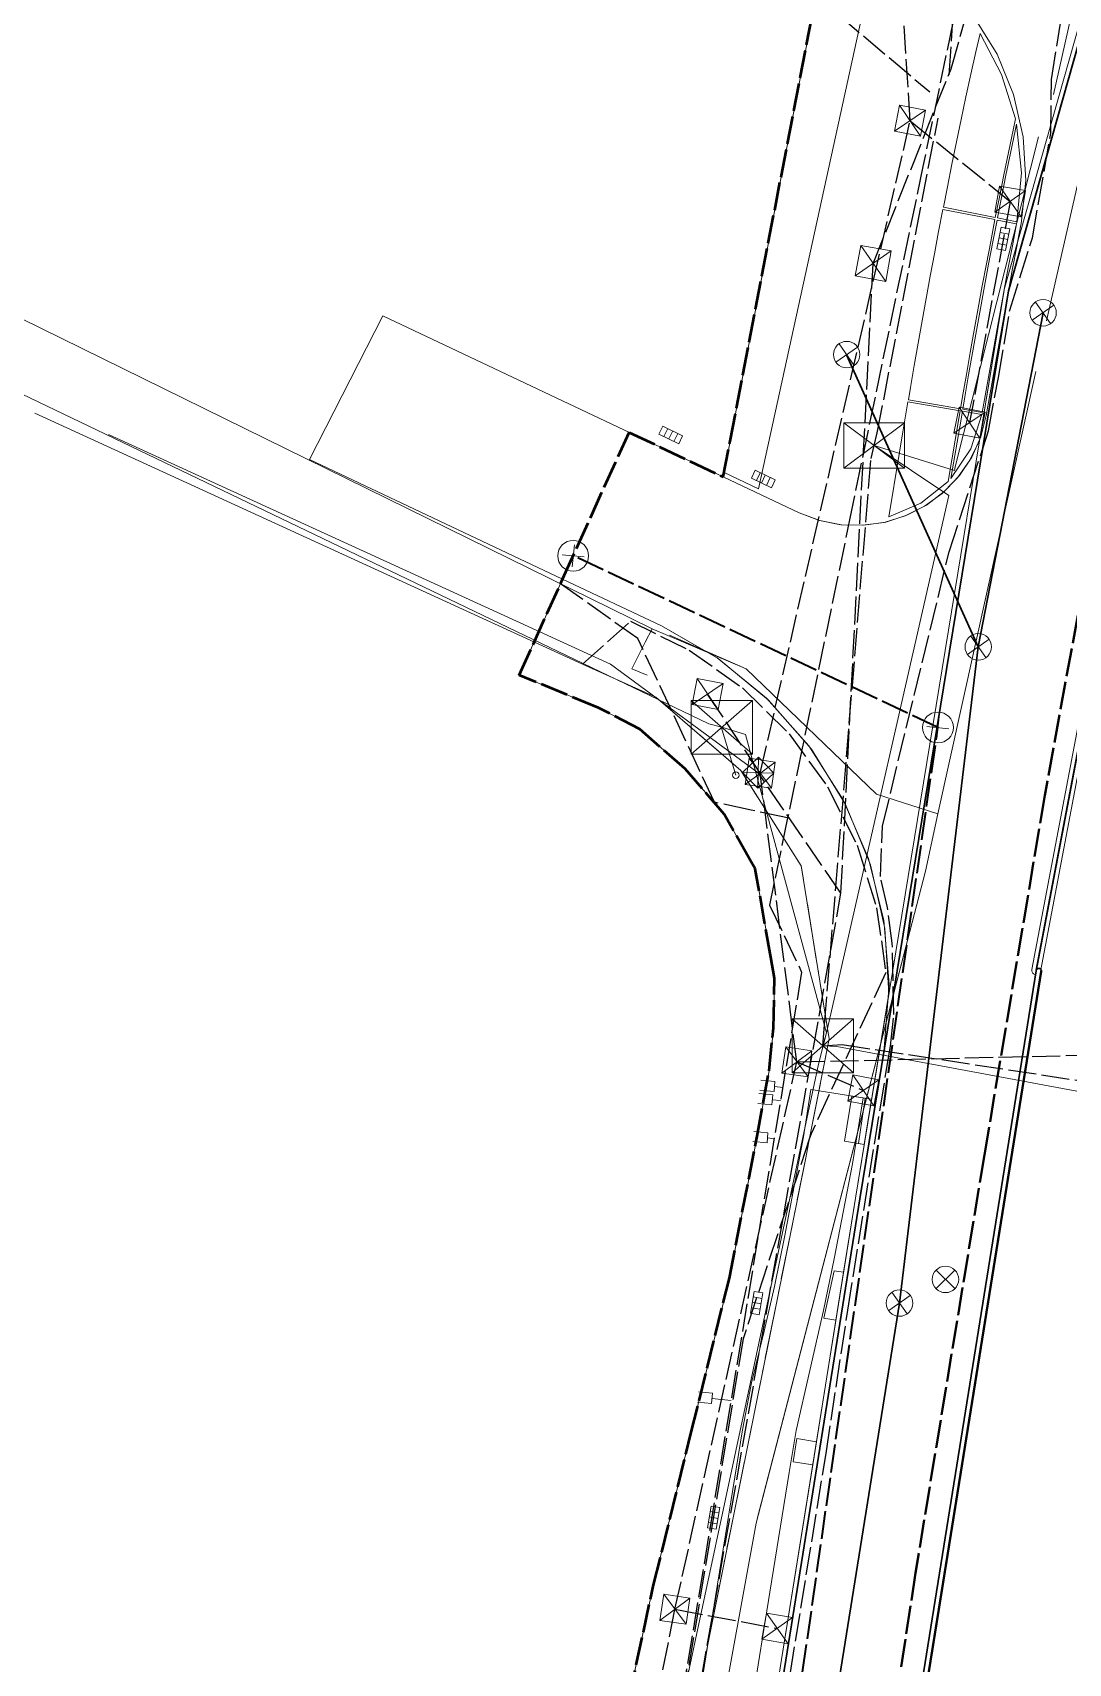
# Model space of a CAD drawing. Header units: metres. Extents: x 105014 to 106600, y 111320 to 118425.
# Drawn here: x 105813.7 to 105860.6, y 114476.4 to 114550.3 of the extents above; entities that cross this region are included whole.
import ezdxf

# ---------------------------------------------------------------- set-up
doc = ezdxf.new("R2010")
doc.units = ezdxf.units.M
doc.linetypes.add('DASHDOT', pattern=[3.556, 2.54, -0.508, 0, -0.508])
doc.linetypes.add('DASHED', pattern=[1.524, 1.27, -0.254])
for name, color, linetype, lineweight in [('00-BASE-LIMITE', 7, 'DASHED', 50), ('00-BASE-UE', 42, 'DASHED', 25), ('10-PAV-BOCACALLE', 9, 'CONTINUOUS', 13), ('10-PAV-CALZADA-BRT', 12, 'CONTINUOUS', 30), ('10-PAV-CALZADA-MIXTA', 8, 'CONTINUOUS', 30), ('10-PAV-CICLORUTA', 76, 'CONTINUOUS', 18), ('10-PAV-SARDINEL', 252, 'CONTINUOUS', 13), ('20-EP-ZONA-DURA', 253, 'CONTINUOUS', 13), ('20-EP-ZONA-VERDE', 84, 'CONTINUOUS', 13), ('30-RED-ENEL-NODOS', 11, 'CONTINUOUS', 13), ('30-RED-ENEL-PROY', 1, 'DASHED', 25), ('30-RED-ETB-CAMARA', 151, 'CONTINUOUS', 13), ('30-RED-ETB-EXIST', 145, 'CONTINUOUS', 13), ('30-RED-ETB-PROY', 5, 'DASHED', 25), ('30-RED-MOVISTAR-CAMARA', 141, 'CONTINUOUS', 13), ('30-RED-MOVISTAR-EXIST', 135, 'CONTINUOUS', 13), ('30-RED-MOVISTAR-PROY', 4, 'DASHED', 25), ('30-RED-VANTI-EXIST', 52, 'CONTINUOUS', 13), ('30-RED-VANTI-PROY', 2, 'DASHED', 25), ('30-RED-VANTI-RETIRO', 8, 'DASHDOT', 13), ('35-RH-ACUE-DOMICILIARIA', 152, 'CONTINUOUS', 9), ('35-RH-ACUE-MATRIZ-PJ', 150, 'DASHED', 40), ('35-RH-ACUE-MENOR-EXIST', 151, 'CONTINUOUS', 13), ('35-RH-ACUE-MENOR-PROY', 5, 'DASHED', 25), ('35-RH-PLUV-COLECTOR', 96, 'CONTINUOUS', 30), ('35-RH-PLUV-NODOS', 94, 'CONTINUOUS', 13), ('36-RH-SAN-COLECTOR-PROY', 6, 'DASHED', 35), ('36-RH-SAN-POZOS', 216, 'CONTINUOUS', 13)]:
    doc.layers.add(name, color=color, linetype=linetype, lineweight=lineweight)

# ---------------------------------------------------------------- blocks, each defined once
blk = doc.blocks.new('CAM_ETB_T_13')
for p, q in [((-1.375, -1.025), (1.375, 1.025)), ((-1.375, 1.025), (1.375, -1.025))]:
    blk.add_line(p, q)
blk.add_lwpolyline([(-1.375, -1.025), (1.375, -1.025), (1.375, 1.025), (-1.375, 1.025)], close=True)
blk = doc.blocks.new('CAM_ETB_T_14')
for p, q in [((-1.39, -1.22), (1.39, 1.22)), ((-1.39, 1.22), (1.39, -1.22))]:
    blk.add_line(p, q)
blk.add_lwpolyline([(-1.39, -1.22), (1.39, -1.22), (1.39, 1.22), (-1.39, 1.22)], close=True)
blk = doc.blocks.new('POSTE')
blk.add_circle((0, 0), 0.15)
blk = doc.blocks.new('CAJA_ENEL')
for p, q in [((-0.6, -0.6), (0.6, 0.6)), ((-0.6, 0.6), (0.6, -0.6))]:
    blk.add_line(p, q)
blk.add_lwpolyline([(-0.6, -0.6), (0.6, -0.6), (0.6, 0.6), (-0.6, 0.6)], close=True)
blk = doc.blocks.new('CAM_MOV_CS_276')
for p, q in [((-0.7, -0.7), (0.7, 0.7)), ((-0.7, 0.7), (0.7, -0.7))]:
    blk.add_line(p, q)
blk.add_lwpolyline([(-0.7, -0.7), (0.7, -0.7), (0.7, 0.7), (-0.7, 0.7)], close=True)
blk = doc.blocks.new('CAM_MOV_CS_275')
for p, q in [((-0.5, -0.5), (0.5, 0.5)), ((-0.5, 0.5), (0.5, -0.5))]:
    blk.add_line(p, q)
blk.add_lwpolyline([(-0.5, -0.5), (0.5, -0.5), (0.5, 0.5), (-0.5, 0.5)], close=True)
blk = doc.blocks.new('POZO_SAN')
for p, q in [((-0.5, 0), (0.5, 0)), ((0, -0.5), (0, 0.5))]:
    blk.add_line(p, q)
blk.add_circle((0, 0), 0.7)
blk = doc.blocks.new('SUMIDERO')
for p, q in [((-0.25, -0.2), (-0.25, 0.2)), ((0, -0.2), (0, 0.2)), ((0.25, -0.2), (0.25, 0.2))]:
    blk.add_line(p, q)
blk.add_lwpolyline([(-0.5, -0.2), (0.5, -0.2), (0.5, 0.2), (-0.5, 0.2)], close=True)
blk = doc.blocks.new('POZO_PLUV')
for p, q in [((-0.42, -0.42), (0.42, 0.42)), ((-0.42, 0.42), (0.42, -0.42))]:
    blk.add_line(p, q)
blk.add_circle((0, 0), 0.6)

msp = doc.modelspace()

# ---------------------------------------------------------------- linework, layer by layer
at = {"layer": '00-BASE-LIMITE'}
msp.add_lwpolyline([(105840.3841, 114473.3933), (105841.8189, 114480.0023), (105843.5113, 114486.8561), (105845.2501, 114493.8977), (105846.5119, 114500.3261), (105847.0465, 114503.2885), (105847.2477, 114505.2249), (105847.2951, 114507.4837), (105847.1259, 114508.4449), (105846.4233, 114512.4365), (105846.1971, 114512.8345), (105845.0125, 114514.9197), (105843.2461, 114516.9741), (105841.1875, 114518.7747), (105839.3187, 114519.7447), (105835.7301, 114521.2171), (105837.6965, 114525.5675), (105840.7037, 114532.2205), (105844.9707, 114530.2019), (105845.2825, 114531.8187), (105849.8377, 114555.4379)], dxfattribs=at)
at = {"layer": '00-BASE-UE'}
msp.add_lwpolyline([(105840.3841, 114473.3933), (105841.8189, 114480.0023), (105843.5113, 114486.8561), (105845.2501, 114493.8977), (105846.5119, 114500.3261), (105847.0465, 114503.2885), (105847.2477, 114505.2249), (105847.2951, 114507.4837), (105847.1259, 114508.4449), (105846.4233, 114512.4365), (105846.1971, 114512.8345), (105845.0125, 114514.9197), (105843.2461, 114516.9741), (105841.1875, 114518.7747), (105839.3187, 114519.7447), (105835.7301, 114521.2171), (105837.6965, 114525.5675), (105840.7037, 114532.2205), (105844.9707, 114530.2019), (105845.2825, 114531.8187), (105849.8377, 114555.4379)], dxfattribs=at)
at = {"layer": '10-PAV-BOCACALLE'}
msp.add_lwpolyline([(105870.668, 114583.7658), (105857.8906, 114538.636), (105858.0775, 114539.6381), (105858.2675, 114540.6405), (105858.458, 114541.6267), (105858.4659, 114541.6677), (105858.676, 114543.6314), (105858.5613, 114545.6031), (105858.1246, 114547.5292), (105857.378, 114549.3575), (105856.3416, 114551.0387)], dxfattribs=at)
msp.add_lwpolyline([(105826.2331, 114530.9905), (105829.5445, 114537.4999), (105844.9707, 114530.2019), (105848.4097, 114528.5749), (105849.3505, 114528.2228), (105850.3369, 114528.0327), (105851.3412, 114528.0097), (105852.3352, 114528.1546), (105853.2911, 114528.4634), (105854.1822, 114528.9272), (105854.9833, 114529.5333), (105855.6721, 114530.2645), (105856.2293, 114531.1004), (105856.6392, 114532.0175), (105856.8903, 114532.9901), (105857.8907, 114538.6363), (105851.1609, 114497.4894), (105852.2571, 114504.3237), (105852.4842, 114507.2095), (105852.2459, 114510.0945), (105851.5481, 114512.9039), (105850.409, 114515.5651), (105848.858, 114518.0094), (105846.9353, 114520.1734), (105844.6906, 114522.0012), (105842.1819, 114523.4455), (105837.6965, 114525.5675), (105826.2331, 114530.9905)], close=True, dxfattribs=at)
at = {"layer": '10-PAV-CALZADA-BRT'}
msp.add_lwpolyline([(105846.5286, 114425.6879), (105848.6005, 114440.4851), (105859.3951, 114507.7833), (105859.3967, 114507.805), (105859.3944, 114507.8267), (105859.3885, 114507.8476), (105859.3789, 114507.8672), (105859.3662, 114507.8849), (105859.3505, 114507.9001), (105859.3325, 114507.9123), (105859.3126, 114507.9212), (105859.2915, 114507.9265), (105859.2721, 114507.9282), (105859.2527, 114507.9268), (105859.2337, 114507.9225), (105859.2156, 114507.9152), (105859.1989, 114507.9053), (105859.1839, 114507.8929), (105859.171, 114507.8783), (105859.1605, 114507.8619), (105859.1527, 114507.8441), (105868.5159, 114557.1944)], dxfattribs=at)
at = {"layer": '10-PAV-CALZADA-MIXTA'}
for points in [[(105831.5633, 114324.6859), (105831.6605, 114325.6285), (105831.7549, 114326.5727), (105831.8467, 114327.5185), (105831.9361, 114328.4661), (105832.0233, 114329.4151), (105832.1083, 114330.3659), (105832.1919, 114331.3181), (105832.2737, 114332.2719), (105832.3541, 114333.2271), (105832.4333, 114334.1839), (105832.5119, 114335.1451), (105832.5895, 114336.1041), (105832.6665, 114337.0645), (105832.7433, 114338.0265), (105832.8197, 114338.9897), (105837.2827, 114395.1502), (105843.0214, 114446.7429), (105851.1609, 114497.4894), (105857.8907, 114538.6363), (105870.668, 114583.7658)], [(105868.5217, 114557.2237), (105859.1483, 114507.8229), (105848.4295, 114440.997), (105848.3537, 114440.5247), (105846.2805, 114425.7176), (105844.7991, 114410.8397), (105839.0501, 114338.4945), (105838.9735, 114337.5297), (105838.8965, 114336.5651), (105838.8191, 114335.6003), (105838.7411, 114334.6357), (105838.6623, 114333.6713), (105838.5823, 114332.7069), (105838.5013, 114331.7425), (105838.4185, 114330.7783), (105838.3341, 114329.8143), (105838.2477, 114328.8503), (105838.1591, 114327.8867), (105838.0683, 114326.9233), (105837.9747, 114325.9601), (105837.8785, 114324.9971)]]:
    msp.add_lwpolyline(points, dxfattribs=at)
at = {"layer": '10-PAV-CICLORUTA'}
for points in [[(105858.2113, 114546.4237), (105858.1011, 114545.9069), (105857.8903, 114544.8975), (105857.6839, 114543.8889), (105857.4817, 114542.8807), (105857.2997, 114541.9559), (105854.9449, 114542.4191), (105855.1277, 114543.3483), (105855.3317, 114544.3655), (105855.5399, 114545.3835), (105855.7529, 114546.4025), (105855.9705, 114547.4225), (105856.1929, 114548.4433), (105856.4205, 114549.4647), (105856.6101, 114550.2959), (105857.5839, 114548.4315), (105858.2113, 114546.4237)], [(105857.2805, 114541.8577), (105857.0889, 114540.8661), (105856.8981, 114539.8599), (105856.7107, 114538.8545), (105856.5265, 114537.8497), (105856.3455, 114536.8459), (105856.1671, 114535.8431), (105855.9915, 114534.8411), (105855.8183, 114533.8401), (105855.7245, 114533.2915), (105853.3589, 114533.6957), (105853.4531, 114534.2469), (105853.6271, 114535.2529), (105853.8037, 114536.2603), (105853.9831, 114537.2691), (105854.1653, 114538.2793), (105854.3507, 114539.2907), (105854.5395, 114540.3033), (105854.7317, 114541.3171), (105854.9255, 114542.3211), (105857.2805, 114541.8577)], [(105855.7077, 114533.1929), (105855.6475, 114532.8401), (105855.1655, 114529.9881), (105853.9287, 114529.0068), (105852.4731, 114528.3953), (105852.9443, 114531.2375), (105853.1119, 114532.2391), (105853.2815, 114533.2423), (105853.3421, 114533.5971), (105855.7077, 114533.1929)], [(105842.8057, 114452.9767), (105841.6041, 114445.4859), (105839.2345, 114445.8659), (105840.4043, 114453.1595), (105840.4361, 114453.3569), (105841.1011, 114457.5039), (105844.6243, 114479.4681), (105845.8395, 114487.0177), (105846.2593, 114489.1548), (105846.8268, 114491.4962), (105847.2983, 114493.5185), (105847.759, 114495.8324), (105848.6091, 114500.2961), (105848.9385, 114502.4447), (105851.3091, 114502.0643), (105850.8239, 114499.0697), (105849.9978, 114494.7662), (105849.5144, 114492.4331), (105848.2718, 114486.9875), (105847.9557, 114485.0835), (105847.0859, 114479.6611), (105846.2876, 114474.6843), (105843.4709, 114457.1239), (105842.8057, 114452.9767)]]:
    msp.add_lwpolyline(points, close=True, dxfattribs=at)
at = {"layer": '10-PAV-SARDINEL'}
for points in [[(105831.3644, 114324.7068), (105831.4616, 114325.6487), (105831.5559, 114326.5923), (105831.6476, 114327.5376), (105831.737, 114328.4847), (105831.8241, 114329.4332), (105831.9091, 114330.3836), (105831.9927, 114331.3354), (105832.0744, 114332.2889), (105832.1548, 114333.2438), (105832.234, 114334.2003), (105832.3126, 114335.1613), (105832.3902, 114336.1202), (105832.4671, 114337.0805), (105832.5439, 114338.0424), (105832.6203, 114339.0055), (105837.0833, 114395.166), (105837.0839, 114395.1723), (105842.8226, 114446.765), (105842.8239, 114446.7746), (105850.9635, 114497.5214), (105857.6935, 114538.6698), (105857.6983, 114538.6908), (105870.4756, 114583.8203)], [(105870.668, 114583.7658), (105857.8907, 114538.6363), (105851.1609, 114497.4894), (105843.0214, 114446.7429), (105837.2827, 114395.1502), (105832.8197, 114338.9897), (105832.7433, 114338.0265), (105832.6665, 114337.0645), (105832.5895, 114336.1041), (105832.5119, 114335.1451), (105832.4333, 114334.1839), (105832.3541, 114333.2271), (105832.2737, 114332.2719), (105832.1919, 114331.3181), (105832.1083, 114330.3659), (105832.0233, 114329.4151), (105831.9361, 114328.4661), (105831.8467, 114327.5185), (105831.7549, 114326.5727), (105831.6605, 114325.6285), (105831.5633, 114324.6859)], [(105846.4816, 114427.3668), (105846.6901, 114429.0151), (105846.9059, 114430.6624), (105847.129, 114432.3087), (105847.3594, 114433.954), (105847.597, 114435.5983), (105847.842, 114437.2416), (105848.0942, 114438.8837), (105848.3537, 114440.5247), (105848.4295, 114440.997), (105859.1483, 114507.8229), (105868.5217, 114557.2237)], [(105868.7166, 114557.1778), (105859.3455, 114507.7891), (105848.627, 114440.9653), (105848.5512, 114440.4933), (105848.2918, 114438.8529), (105848.0398, 114437.2117), (105847.7949, 114435.5693), (105847.5574, 114433.9259), (105847.3272, 114432.2815), (105847.1042, 114430.636), (105846.8885, 114428.9896), (105846.6802, 114427.3422)], [(105868.5159, 114557.1944), (105859.1527, 114507.8441), (105859.1483, 114507.8229), (105859.1483, 114507.8229), (105859.1194, 114507.647), (105859.0843, 114507.6562), (105859.0527, 114507.6709), (105859.0241, 114507.6909), (105858.9995, 114507.7155), (105858.9795, 114507.7441), (105858.9648, 114507.7757), (105858.9557, 114507.8094), (105858.9527, 114507.8441), (105858.956, 114507.8801), (105868.3196, 114557.2325)], [(105848.627, 114440.9653), (105859.3455, 114507.7891), (105859.3641, 114507.887), (105859.3662, 114507.8849), (105859.3789, 114507.8672), (105859.3885, 114507.8476), (105859.3944, 114507.8267), (105859.3967, 114507.805), (105859.3951, 114507.7833), (105848.6005, 114440.4851)]]:
    msp.add_lwpolyline(points, dxfattribs=at)
at = {"layer": '20-EP-ZONA-DURA'}
for points in [[(105856.3416, 114551.0387), (105857.378, 114549.3575), (105858.1246, 114547.5292), (105858.5613, 114545.6031), (105858.676, 114543.6314), (105858.4659, 114541.6677), (105858.4659, 114541.6677), (105858.458, 114541.6267), (105858.3044, 114540.8316), (105857.6974, 114538.691), (105857.8809, 114539.6751), (105858.0711, 114540.6781), (105858.2617, 114541.6647), (105857.3785, 114541.8385), (105857.1871, 114540.8473), (105856.9963, 114539.8415), (105856.8091, 114538.8363), (105856.6249, 114537.8319), (105856.4439, 114536.8283), (105856.2657, 114535.8257), (105856.0901, 114534.8239), (105855.9169, 114533.8231), (105855.8231, 114533.2745), (105856.7107, 114533.1229), (105857.6937, 114538.671), (105856.5791, 114531.8562), (105856.1519, 114530.9661), (105855.5845, 114530.1581), (105854.8922, 114529.4541), (105854.0939, 114528.8732), (105853.2111, 114528.4311), (105852.2678, 114528.1397), (105851.2894, 114528.007), (105850.3026, 114528.0366), (105849.3339, 114528.2276), (105848.4097, 114528.5749), (105844.9707, 114530.2019), (105845.0098, 114530.4047), (105846.5675, 114529.6677), (105851.9973, 114554.4559)], [(105840.3841, 114473.3933), (105841.8189, 114480.0023), (105843.5113, 114486.8561), (105845.2501, 114493.8977), (105846.5119, 114500.3261), (105847.0465, 114503.2885), (105847.2477, 114505.2249), (105847.2951, 114507.4837), (105847.1259, 114508.4449), (105846.4233, 114512.4365), (105846.1971, 114512.8345), (105845.0125, 114514.9197), (105843.2461, 114516.9741), (105841.1875, 114518.7747), (105839.3187, 114519.7447), (105835.7301, 114521.2171), (105837.6965, 114525.5675), (105842.1819, 114523.4455), (105844.7399, 114521.9669), (105847.0216, 114520.0898), (105848.9655, 114517.8647), (105850.5191, 114515.3516), (105851.6407, 114512.6181), (105852.3, 114509.738), (105852.4792, 114506.7889), (105852.4792, 114506.7889), (105850.9635, 114497.5214), (105850.4247, 114494.1621), (105849.9973, 114494.2307), (105849.5337, 114492.0769), (105850.0763, 114491.9899), (105849.1925, 114486.4797), (105848.3037, 114486.6223), (105848.1365, 114485.5793), (105849.0251, 114485.4369), (105845.0817, 114460.8503)]]:
    msp.add_lwpolyline(points, dxfattribs=at)
for points in [[(105854.9449, 114542.4191), (105857.2997, 114541.9559), (105857.4817, 114542.8807), (105857.6839, 114543.8889), (105857.8903, 114544.8975), (105858.1011, 114545.9069), (105858.2113, 114546.4237), (105857.584, 114548.4314), (105856.6101, 114550.2959), (105856.4205, 114549.4647), (105856.1929, 114548.4433), (105855.9705, 114547.4225), (105855.7529, 114546.4025), (105855.5399, 114545.3835), (105855.3317, 114544.3655), (105855.1277, 114543.3483), (105854.9449, 114542.4191)], [(105857.5797, 114542.8611), (105857.3979, 114541.9365), (105858.2803, 114541.7629), (105858.4794, 114543.9722), (105858.2615, 114546.1797), (105858.1989, 114545.8861), (105857.9883, 114544.8773), (105857.7819, 114543.8689), (105857.5797, 114542.8611)], [(105857.2805, 114541.8577), (105854.9255, 114542.3211), (105854.7317, 114541.3171), (105854.5395, 114540.3033), (105854.3507, 114539.2907), (105854.1653, 114538.2793), (105853.9831, 114537.2691), (105853.8037, 114536.2603), (105853.6271, 114535.2529), (105853.4531, 114534.2469), (105853.3589, 114533.6957), (105855.7245, 114533.2915), (105855.8183, 114533.8401), (105855.9915, 114534.8411), (105856.1671, 114535.8431), (105856.3455, 114536.8459), (105856.5265, 114537.8497), (105856.7107, 114538.8545), (105856.8981, 114539.8599), (105857.0889, 114540.8661), (105857.2805, 114541.8577)], [(105855.7077, 114533.1929), (105853.3421, 114533.5971), (105853.2815, 114533.2423), (105853.1119, 114532.2391), (105852.9443, 114531.2375), (105852.4731, 114528.3953), (105853.9287, 114529.0068), (105855.1655, 114529.9881), (105855.6475, 114532.8401), (105855.7077, 114533.1929)], [(105855.7461, 114532.8235), (105855.2895, 114530.1217), (105856.1972, 114531.4736), (105856.6933, 114533.0245), (105855.8063, 114533.1761), (105855.7461, 114532.8235)], [(105850.4655, 114500.0995), (105851.3543, 114499.9571), (105851.6827, 114502.0045), (105851.4079, 114502.0485), (105850.7939, 114502.1471), (105850.4655, 114500.0995)]]:
    msp.add_lwpolyline(points, close=True, dxfattribs=at)
at = {"layer": '20-EP-ZONA-VERDE'}
for points in [[(105851.9973, 114554.4559), (105846.5675, 114529.6677), (105845.0097, 114530.4047), (105849.8453, 114555.4777), (105851.9973, 114554.4559)], [(105858.2803, 114541.7629), (105857.3979, 114541.9365), (105857.5797, 114542.8611), (105857.7819, 114543.8689), (105857.9883, 114544.8773), (105858.1989, 114545.8861), (105858.2615, 114546.1797), (105858.4794, 114543.9723), (105858.2803, 114541.7629)], [(105858.2617, 114541.6647), (105858.0711, 114540.6781), (105857.8809, 114539.6751), (105857.6939, 114538.6721), (105856.7107, 114533.1229), (105855.8231, 114533.2745), (105855.9169, 114533.8231), (105856.0901, 114534.8239), (105856.2657, 114535.8257), (105856.4439, 114536.8283), (105856.6249, 114537.8319), (105856.8091, 114538.8363), (105856.9963, 114539.8415), (105857.1871, 114540.8473), (105857.3785, 114541.8385), (105858.2617, 114541.6647)], [(105856.6933, 114533.0245), (105856.1972, 114531.4737), (105855.2895, 114530.1217), (105855.7461, 114532.8235), (105855.8063, 114533.1761), (105856.6933, 114533.0245)], [(105851.6827, 114502.0045), (105851.3543, 114499.9571), (105851.0955, 114500.0017), (105851.4079, 114502.0485), (105851.6827, 114502.0045)], [(105850.4247, 114494.1621), (105850.0763, 114491.9899), (105849.5337, 114492.0769), (105849.9973, 114494.2307), (105850.4247, 114494.1621)], [(105849.1925, 114486.4797), (105849.0251, 114485.4369), (105848.1365, 114485.5793), (105848.3037, 114486.6223), (105849.1925, 114486.4797)]]:
    msp.add_lwpolyline(points, close=True, dxfattribs=at)
at = {"layer": '30-RED-ENEL-PROY'}
for points in [[(105853.4403, 114546.3373), (105852.2581, 114565.2139)], [(105846.6483, 114516.7749), (105853.4403, 114546.3373)], [(105853.4403, 114546.3373), (105857.9755, 114542.6851)], [(105857.9755, 114542.6851), (105856.1309, 114532.6623)], [(105846.6483, 114516.7749), (105844.2667, 114520.3633)], [(105848.3073, 114503.6925), (105846.6483, 114516.7749)], [(105848.3073, 114503.6925), (105887.3201, 114504.6137)], [(105842.7839, 114478.8937), (105848.3073, 114503.6925)], [(105848.3073, 114503.6925), (105851.3177, 114502.4023)], [(105836.9233, 114449.2283), (105842.7839, 114478.8937)], [(105842.7839, 114478.8937), (105847.4211, 114478.0261)]]:
    msp.add_lwpolyline(points, dxfattribs=at)
at = {"layer": '30-RED-ETB-EXIST'}
for points in [[(105859.929, 114547.525), (105862.946, 114560.892), (105862.292, 114559.865)], [(105851.809, 114531.624), (105855.445, 114530.487), (105855.479, 114530.653), (105859.251, 114545.608)], [(105811.11, 114534.893), (105811.657, 114534.696), (105844.318, 114519.017), (105844.912, 114518.856)], [(105849.484, 114504.419), (105849.644, 114505.006), (105855.189, 114529.363), (105851.809, 114531.624)], [(105845.543, 114516.687), (105844.882, 114518.874), (105844.915, 114518.864)], [(105849.497, 114504.416), (105849.644, 114505.006), (105845.984, 114518.529), (105844.915, 114518.864)], [(105838.373, 114452.41), (105838.48, 114453.001), (105849.292, 114503.592), (105849.497, 114504.416)], [(105849.484, 114504.419), (105850.118, 114504.396), (105867.48, 114501.152), (105868.703, 114501.002), (105868.092, 114501.077)]]:
    msp.add_lwpolyline(points, dxfattribs=at)
at = {"layer": '30-RED-ETB-PROY'}
for points in [[(105855.215, 114548.417), (105856.204, 114564.079), (105856.207, 114564.748)], [(105847.837, 114553.13), (105854.331, 114547.648)], [(105851.809, 114531.624), (105851.952, 114532.197), (105854.707, 114546.463)], [(105849.484, 114504.419), (105849.562, 114505.373), (105851.668, 114531.037), (105851.809, 114531.624)], [(105849.484, 114504.419), (105850.356, 114504.482), (105868.197, 114501.772), (105868.092, 114501.077)]]:
    msp.add_lwpolyline(points, dxfattribs=at)
at = {"layer": '30-RED-MOVISTAR-EXIST'}
msp.add_lwpolyline([(105846.5557, 114516.7969), (105839.8605, 114521.7123), (105817.1201, 114532.1163)], dxfattribs=at)
at = {"layer": '30-RED-MOVISTAR-PROY'}
for points in [[(105855.292, 114548.6899), (105859.9117, 114564.8572)], [(105851.7667, 114539.8745), (105855.292, 114548.6899)], [(105850.3049, 114511.3388), (105851.7667, 114539.8745)], [(105850.3049, 114511.3388), (105846.5557, 114516.7969)], [(105832.5168, 114411.2288), (105850.3049, 114511.3388)]]:
    msp.add_lwpolyline(points, dxfattribs=at)
at = {"layer": '30-RED-VANTI-EXIST'}
for points in [[(105838.5963, 114521.7157), (105813.7821, 114533.0845)], [(105848.8866, 114500.2376), (105849.7675, 114504.7363), (105848.5075, 114512.5851), (105845.7691, 114516.8923), (105841.9247, 114520.2143), (105838.5963, 114521.7157)], [(105839.9781, 114455.8998), (105841.5571, 114463.7195), (105845.4309, 114483.1067), (105848.7107, 114499.3395), (105848.8866, 114500.2376)]]:
    msp.add_lwpolyline(points, dxfattribs=at)
at = {"layer": '30-RED-VANTI-PROY'}
for points in [[(105839.1079, 114425.3472), (105840.2289, 114434.0655), (105841.6941, 114438.3109), (105842.2037, 114439.6949), (105845.5647, 114460.8915), (105849.6285, 114485.9469), (105850.6147, 114492.4481), (105852.3425, 114503.1725), (105852.5471, 114504.4071), (105852.7075, 114505.8475), (105852.6301, 114509.0743), (105852.4095, 114510.6937), (105852.0993, 114512.0929), (105852.1849, 114514.3711), (105855.2055, 114526.8083), (105856.9901, 114532.2867), (105857.4415, 114534.7113), (105857.9557, 114537.7599), (105858.9821, 114541.0313), (105859.8137, 114545.7579), (105859.8401, 114548.2093), (105860.2581, 114550.7649)], [(105838.5963, 114521.7157), (105840.7667, 114523.6589), (105843.4302, 114522.3566), (105845.8481, 114520.6408), (105847.9568, 114518.5566), (105849.7008, 114516.159), (105851.0341, 114513.5109), (105851.9217, 114510.682), (105852.3403, 114507.7469), (105848.9523, 114500.4355), (105848.8866, 114500.2376)], [(105848.8866, 114500.2376), (105845.8681, 114491.1477), (105843.1033, 114474.4659), (105840.8451, 114462.7043), (105839.9781, 114455.8998)]]:
    msp.add_lwpolyline(points, dxfattribs=at)
at = {"layer": '30-RED-VANTI-RETIRO'}
for points in [[(105848.8866, 114500.2376), (105849.7675, 114504.7363), (105848.5075, 114512.5851), (105845.7691, 114516.8923), (105841.9247, 114520.2143), (105838.5963, 114521.7157)], [(105839.9781, 114455.8998), (105841.5571, 114463.7195), (105845.4309, 114483.1067), (105848.7107, 114499.3395), (105848.8866, 114500.2376)]]:
    msp.add_lwpolyline(points, dxfattribs=at)
at = {"layer": '35-RH-ACUE-DOMICILIARIA'}
for points in [[(105846.68, 114502.8634), (105847.3172, 114502.8029), (105847.2738, 114502.3463), (105846.6367, 114502.4068)], [(105846.5782, 114502.2612), (105847.2154, 114502.2007), (105847.172, 114501.7441), (105846.5349, 114501.8046)], [(105847.2955, 114502.5746), (105847.667, 114502.5385)], [(105847.1933, 114501.968), (105847.561, 114501.938)], [(105846.362, 114500.5368), (105846.9992, 114500.4764), (105846.9558, 114500.0197), (105846.3187, 114500.0802)], [(105846.9775, 114500.248), (105847.2825, 114500.2103)], [(105843.8442, 114488.7371), (105844.4813, 114488.6766), (105844.438, 114488.22), (105843.8008, 114488.2805)], [(105844.4597, 114488.4483), (105845.3327, 114488.3546)]]:
    msp.add_lwpolyline(points, dxfattribs=at)
at = {"layer": '35-RH-ACUE-MATRIZ-PJ'}
msp.add_lwpolyline([(105901.5846, 114605.0829), (105900.5406, 114605.5198), (105897.931, 114595.7434), (105904.5363, 114593.9629), (105889.7218, 114550.8011), (105867.8162, 114557.1562), (105867.3254, 114555.2279), (105863.5013, 114537.4125), (105859.5412, 114515.7599), (105856.8078, 114499.4833), (105853.6851, 114480.5486), (105846.4932, 114433.1695), (105845.1392, 114422.3667), (105843.9976, 114410.2678), (105837.6828, 114331.013), (105835.8199, 114316.1329)], dxfattribs=at)
at = {"layer": '35-RH-ACUE-MENOR-EXIST'}
for points in [[(105859.6132, 114537.269), (105863.16, 114552.86), (105862.09, 114556.12), (105862.69, 114558.19)], [(105808.51, 114539.66), (105841.76, 114523.32)], [(105808.51, 114539.66), (105841.76, 114523.32)], [(105808.51, 114539.66), (105841.76, 114523.32)], [(105808.51, 114539.66), (105841.76, 114523.32)], [(105854.7, 114514.93), (105859.13, 114534.98)], [(105854.7, 114514.93), (105859.13, 114534.98)], [(105854.7, 114514.93), (105859.13, 114534.98)], [(105854.7, 114514.93), (105859.13, 114534.98)], [(105841.76, 114523.32), (105841.44, 114522.72), (105840.83, 114521.51), (105841.53, 114521.21)], [(105841.76, 114523.32), (105841.44, 114522.72), (105840.83, 114521.51), (105841.53, 114521.21)], [(105841.76, 114523.32), (105841.44, 114522.72), (105840.83, 114521.51), (105841.53, 114521.21)], [(105841.76, 114523.32), (105841.44, 114522.72), (105840.83, 114521.51), (105841.53, 114521.21)], [(105841.76, 114523.32), (105846.01, 114521.5), (105851.92, 114515.82), (105854.7, 114514.93)], [(105842.54, 114523.03), (105846.01, 114521.5), (105851.92, 114515.82), (105854.7, 114514.93)], [(105842.54, 114523.03), (105846.01, 114521.5), (105851.92, 114515.82), (105854.7, 114514.93)], [(105842.54, 114523.03), (105846.01, 114521.5), (105851.92, 114515.82), (105854.7, 114514.93)], [(105854.13, 114512.34), (105854.7, 114514.93)], [(105854.13, 114512.34), (105854.7, 114514.93)], [(105854.13, 114512.34), (105854.7, 114514.93)], [(105854.13, 114512.34), (105854.7, 114514.93)], [(105840.14, 114448.07), (105846.46, 114482.8), (105854.13, 114512.34)], [(105840.14, 114448.07), (105846.46, 114482.8), (105854.13, 114512.34)], [(105846.5079, 114482.9845), (105854.13, 114512.34)], [(105846.5079, 114482.9845), (105854.13, 114512.34)]]:
    msp.add_lwpolyline(points, dxfattribs=at)
at = {"layer": '35-RH-ACUE-MENOR-PROY'}
for points in [[(105855.3717, 114550.7855), (105854.0168, 114544.2587), (105850.7854, 114528.6923), (105848.5469, 114517.9044), (105848.2324, 114516.3941), (105847.8907, 114514.7477), (105847.0692, 114510.7905), (105848.5256, 114507.7658), (105843.204, 114475.5126), (105836.1909, 114433.0079), (105836.0522, 114432.156), (105833.2045, 114414.8753), (105832.7235, 114411.9796), (105831.8976, 114406.9873), (105827.5546, 114329.1973), (105826.9627, 114318.5946)], [(105847.8907, 114514.7477), (105846.2339, 114515.1038), (105844.5771, 114515.46), (105841.1016, 114522.8742), (105837.6034, 114525.3627)]]:
    msp.add_lwpolyline(points, dxfattribs=at)
at = {"layer": '35-RH-PLUV-COLECTOR'}
for points in [[(105856.5287, 114522.5009), (105859.4629, 114537.6372)], [(105856.5287, 114522.5009), (105850.5576, 114535.7332)], [(105852.9574, 114492.7667), (105856.5287, 114522.5009)], [(105852.9574, 114492.7667), (105856.5287, 114522.5009)], [(105847.8406, 114460.8244), (105852.9574, 114492.7667)], [(105847.8406, 114460.8244), (105852.9574, 114492.7667)]]:
    msp.add_lwpolyline(points, dxfattribs=at)
at = {"layer": '36-RH-SAN-COLECTOR-PROY'}
for points in [[(105854.6985, 114518.8454), (105838.1742, 114526.6244)], [(105843.6, 114441.3434), (105854.6985, 114518.8454)]]:
    msp.add_lwpolyline(points, dxfattribs=at)

# ---------------------------------------------------------------- block references
at = {"layer": '30-RED-ENEL-NODOS'}
for p, rotation in [((105853.4403, 114546.3372), 79.1), ((105857.9754, 114542.685), 80.2), ((105856.1308, 114532.6623), 78.8), ((105844.2667, 114520.3632), 78.8), ((105846.6482, 114516.7748), 81.6), ((105848.3073, 114503.6924), 81.6), ((105851.3176, 114502.4022), 79.5), ((105842.7838, 114478.8937), 81.6), ((105847.421, 114478.0261), 80)]:
    msp.add_blockref('CAJA_ENEL', p, dxfattribs=dict(at, rotation=rotation))
at = {"layer": '30-RED-ETB-CAMARA'}
for name, p in [('CAM_ETB_T_13', (105851.809, 114531.624)), ('CAM_ETB_T_14', (105844.912, 114518.856)), ('POSTE', (105845.543, 114516.687)), ('CAM_ETB_T_14', (105849.484, 114504.419))]:
    msp.add_blockref(name, p, dxfattribs=at)
at = {"layer": '30-RED-MOVISTAR-CAMARA'}
for name, p, rotation in [('CAM_MOV_CS_276', (105851.7667, 114539.8744), 79.8), ('CAM_MOV_CS_276', (105851.7667, 114539.8744), 79.8), ('CAM_MOV_CS_275', (105846.5556, 114516.7968), 133.8), ('CAM_MOV_CS_275', (105846.5556, 114516.7968), 133.8)]:
    msp.add_blockref(name, p, dxfattribs=dict(at, rotation=rotation))
at = {"layer": '35-RH-PLUV-NODOS'}
for name, p, rotation in [('SUMIDERO', (105857.663, 114540.9893), 259.3), ('SUMIDERO', (105857.663, 114540.9893), 259.3), ('SUMIDERO', (105857.663, 114540.9893), 259.3), ('POZO_PLUV', (105859.4629, 114537.6372), 260), ('POZO_PLUV', (105850.5654, 114535.7419), 260), ('SUMIDERO', (105842.5964, 114532.1009), 154.4), ('SUMIDERO', (105842.5964, 114532.1009), 154.4), ('SUMIDERO', (105846.7891, 114530.1042), 154.4), ('POZO_PLUV', (105856.5287, 114522.5009), 260), ('POZO_PLUV', (105856.5287, 114522.5009), 260), ('SUMIDERO', (105846.4821, 114492.7667), 260.4), ('POZO_PLUV', (105852.9574, 114492.7667), 260), ('POZO_PLUV', (105852.9574, 114492.7667), 260), ('SUMIDERO', (105844.5351, 114483.0441), 260.4), ('SUMIDERO', (105844.5351, 114483.0441), 260.4)]:
    msp.add_blockref(name, p, dxfattribs=dict(at, rotation=rotation))
msp.add_blockref('POZO_PLUV', (105855.0389, 114493.839), dxfattribs=at)
at = {"layer": '36-RH-SAN-POZOS', "rotation": 264}
for p in [(105838.1742, 114526.6244), (105854.6985, 114518.8454)]:
    msp.add_blockref('POZO_SAN', p, dxfattribs=at)

doc.saveas('drawing.dxf')
